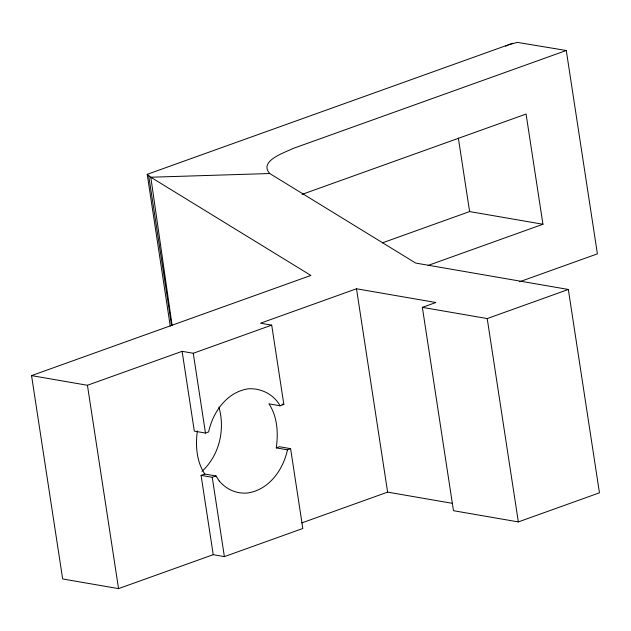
<?xml version="1.0" encoding="UTF-8"?>
<svg xmlns="http://www.w3.org/2000/svg" width="631" height="631" viewBox="0 0 631 631"><rect width="100%" height="100%" fill="white"/><g stroke="black" fill="none" stroke-linecap="round" stroke-linejoin="round"><path stroke-width="0.95" d="M197.369 430.926C195.381 445.36 196.486 461.64 204.783 474.039L215.976 475.963L219.202 480.98M170.26 326.124L147.204 174.33L150.809 177.224L310.878 275.439L31.55 375.611L62.666 578.958L118.549 588.628L213.223 554.681L224.384 556.621L302.817 528.486L290.599 448.657L287.46 449.824L276.268 447.892C278.389 433.095 277.443 416.547 268.948 403.856L280.117 405.796L283.84 404.455L271.701 325.131L260.508 323.206L356.499 288.777L435.879 302.509L422.36 307.352L453.476 510.7L518.335 521.916L599.45 492.819L568.334 289.463L415.663 263.064L269.752 173.525C258.253 160.866 285.267 152.434 293.131 148.451L566.275 50.504L597.399 253.859L519.621 281.749M287.46 449.824C283.193 469.669 269.263 489.569 248.054 492.921A52.586 40.423 -80.3 0 1 219.194 480.996M202.038 471.286C219.462 455.282 225.291 429.474 218.925 406.995M505.707 46.237L507.324 45.377M508.136 44.951L517.294 42.372L566.275 50.504M276.268 447.892L279.407 446.732L290.599 448.657M31.55 375.611L87.433 385.273L182.107 351.325L194.316 431.123L205.477 433.063L208.624 431.927C212.899 412.082 226.774 392.166 248.007 388.846C260.848 387.805 273.878 394.47 280.117 405.796M213.223 554.681L201.084 475.364L204.783 474.039M147.204 174.33L512.727 43.247M302.115 194.364L526.073 114.053L542.936 224.257L428.181 265.406M382.37 242.864L469.606 211.574L542.936 224.257M182.107 351.325L193.267 353.265L271.701 325.131M422.36 307.352L487.211 318.56L568.334 289.463M201.084 475.364L212.245 477.296L215.976 475.963M301.776 522.918L387.615 492.133L452.474 503.349M269.752 173.525L150.809 177.224L172.089 325.359M281.97 404.132L283.84 404.455M487.211 318.56L518.335 521.916M458.366 138.11L469.606 211.574M356.499 288.777L387.615 492.133M193.267 353.265L205.477 433.063M212.245 477.296L224.384 556.621M148.679 175.607L171.608 325.446M87.433 385.273L118.549 588.628"/></g></svg>
